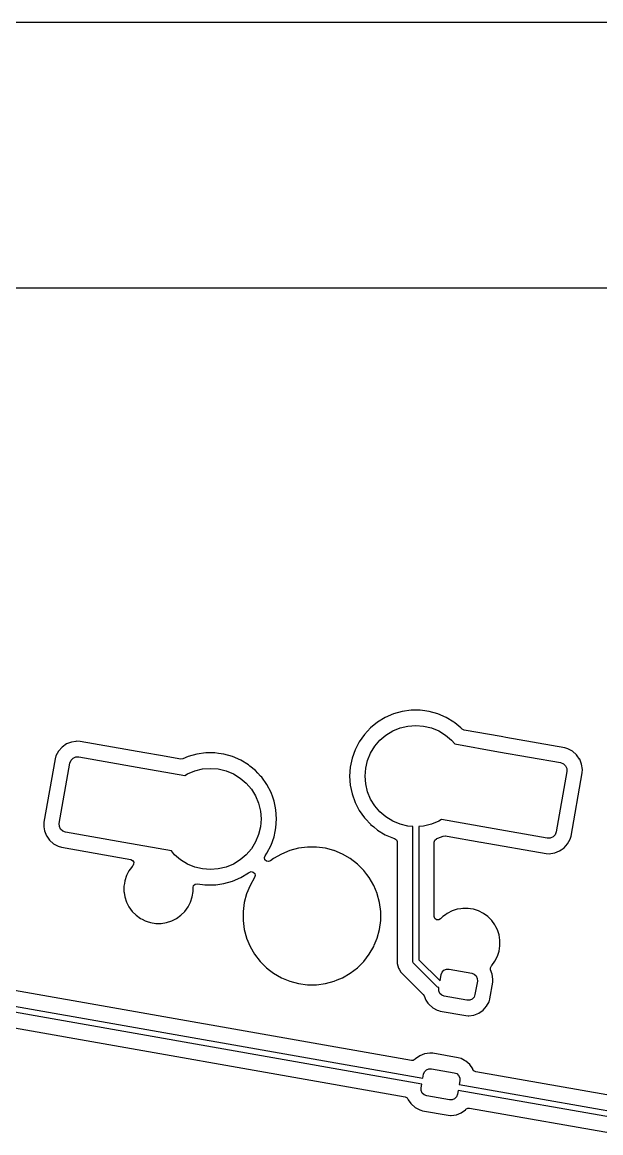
# Model space of a CAD drawing. Header units: millimetres. Extents: x 46 to 4458, y 59 to 1499.
# Drawn here: x 1794.66 to 1813.52, y 908.48 to 944.7 of the extents above; entities that cross this region are included whole.
import ezdxf

# ---------------------------------------------------------------- set-up
doc = ezdxf.new("R2010")
doc.units = ezdxf.units.MM
doc.layers.add('BLACK', color=7, linetype='Continuous')

msp = doc.modelspace()

# ---------------------------------------------------------------- linework, layer by layer
msp.add_lwpolyline([(1739.51188, 833.25441), (1638.06271, 833.5564), (1638.38771, 944.69762), (2107.13583, 944.69762), (2107.13583, 832.69492), (1950.85196, 832.69492)])
at = {"layer": 'BLACK', "linetype": 'Continuous'}
for p, q in [((1646.63262, 936.02944), (1832.63461, 936.02944)), ((1807.05115, 922.22186), (1806.76787, 922.14249)), ((1807.05116, 922.22186), (1807.05115, 922.22186)), ((1807.34262, 922.26192), (1807.05116, 922.22186)), ((1807.63681, 922.26192), (1807.34262, 922.26192)), ((1807.34262, 922.26192), (1807.34262, 922.26192)), ((1807.70699, 922.25227), (1807.63681, 922.26192)), ((1807.63681, 922.26192), (1807.63681, 922.26192)), ((1807.92827, 922.22186), (1807.70699, 922.25227)), ((1807.92828, 922.22186), (1807.92827, 922.22186)), ((1807.92827, 922.22186), (1807.92827, 922.22186)), ((1808.21156, 922.14249), (1807.92828, 922.22186)), ((1806.24667, 921.87242), (1806.01846, 921.68676)), ((1806.49803, 922.02528), (1806.24667, 921.87242)), ((1806.49804, 922.02528), (1806.49803, 922.02528)), ((1806.76787, 922.14249), (1806.49804, 922.02528)), ((1808.48139, 922.02528), (1808.21156, 922.14249)), ((1808.4814, 922.02528), (1808.48139, 922.02528)), ((1808.73276, 921.87242), (1808.4814, 922.02528)), ((1808.7676, 921.84408), (1808.73276, 921.87242)), ((1808.73276, 921.87242), (1808.73276, 921.87242)), ((1808.73276, 921.87242), (1808.73276, 921.87242)), ((1808.96097, 921.68676), (1808.7676, 921.84408)), ((1805.81765, 921.47174), (1805.648, 921.2314)), ((1806.01846, 921.68676), (1805.81765, 921.47174)), ((1806.51987, 921.4463), (1806.74063, 921.58158)), ((1806.74063, 921.58158), (1806.97984, 921.68066)), ((1806.97984, 921.68066), (1807.2316, 921.74111)), ((1807.2316, 921.74111), (1807.48972, 921.76142)), ((1807.48972, 921.76142), (1807.74783, 921.74111)), ((1807.74783, 921.74111), (1807.99959, 921.68066)), ((1807.99959, 921.68066), (1808.2388, 921.58158)), ((1808.2388, 921.58158), (1808.45956, 921.4463)), ((1808.96098, 921.68675), (1808.96097, 921.68676)), ((1808.96097, 921.68676), (1808.96097, 921.68676)), ((1808.99671, 921.64849), (1808.96098, 921.68675)), ((1809.00319, 921.64205), (1808.99671, 921.64849)), ((1809.0658, 921.61102), (1809.00319, 921.64205)), ((1810.27515, 921.39778), (1809.0658, 921.61102)), ((1796.10466, 921.15701), (1795.96095, 921.05638)), ((1796.2677, 921.22178), (1796.10466, 921.15701)), ((1796.40658, 921.24213), (1796.2677, 921.22178)), ((1796.4413, 921.24721), (1796.40658, 921.24213)), ((1796.54434, 921.2397), (1796.4413, 921.24721)), ((1796.4413, 921.24721), (1796.4413, 921.24721)), ((1798.66113, 920.86646), (1796.54434, 921.2397)), ((1805.64799, 921.2314), (1805.51264, 920.97018)), ((1805.648, 921.2314), (1805.64799, 921.2314)), ((1806.15484, 921.08127), (1806.32299, 921.27815)), ((1806.32299, 921.27815), (1806.51987, 921.4463)), ((1808.45956, 921.4463), (1808.65644, 921.27815)), ((1808.65644, 921.27815), (1808.76018, 921.15669)), ((1808.76018, 921.15669), (1810.19341, 920.90397)), ((1810.3286, 921.38835), (1810.27515, 921.39778)), ((1810.43045, 921.37039), (1810.3286, 921.38835)), ((1812.34842, 921.0322), (1810.43045, 921.37039)), ((1810.43045, 921.37039), (1810.43045, 921.37039)), ((1795.76105, 920.77089), (1795.73286, 920.67151)), ((1795.84431, 920.92532), (1795.76105, 920.7709)), ((1795.76105, 920.7709), (1795.76105, 920.77089)), ((1795.96095, 921.05638), (1795.84431, 920.92532)), ((1798.6617, 920.86636), (1798.66113, 920.86646)), ((1798.66113, 920.86646), (1798.66113, 920.86646)), ((1798.66171, 920.86636), (1798.6617, 920.86636)), ((1799.17337, 920.77614), (1798.66171, 920.86636)), ((1799.82976, 920.6604), (1799.17337, 920.77614)), ((1800.35656, 920.82311), (1800.07327, 920.74374)), ((1800.35657, 920.82311), (1800.35656, 920.82311)), ((1800.64802, 920.86317), (1800.35657, 920.82311)), ((1800.94222, 920.86317), (1800.64802, 920.86317)), ((1800.64802, 920.86317), (1800.64802, 920.86317)), ((1801.05484, 920.84769), (1800.94222, 920.86317)), ((1800.94222, 920.86317), (1800.94222, 920.86317)), ((1801.23368, 920.82311), (1801.05484, 920.84769)), ((1801.51697, 920.74374), (1801.23368, 920.82311)), ((1801.23368, 920.82311), (1801.23368, 920.82311)), ((1801.23368, 920.82311), (1801.23368, 920.82311)), ((1805.51264, 920.97018), (1805.41412, 920.69298)), ((1805.92047, 920.6213), (1806.01955, 920.8605)), ((1806.01955, 920.8605), (1806.15484, 921.08127)), ((1810.19341, 920.90397), (1810.19342, 920.90397)), ((1810.19342, 920.90397), (1812.21227, 920.54799)), ((1812.34844, 921.0322), (1812.34842, 921.0322)), ((1812.44783, 921.00401), (1812.34844, 921.0322)), ((1812.60226, 920.92075), (1812.44783, 921.00401)), ((1812.60226, 920.92074), (1812.60226, 920.92075)), ((1812.60226, 920.92075), (1812.60226, 920.92075)), ((1812.73332, 920.80411), (1812.60226, 920.92074)), ((1812.60226, 920.92074), (1812.60226, 920.92074)), ((1812.75658, 920.7709), (1812.73332, 920.80411)), ((1812.73332, 920.80411), (1812.73332, 920.80411)), ((1812.83395, 920.6604), (1812.75658, 920.7709)), ((1795.73286, 920.67149), (1795.36819, 918.60338)), ((1795.73286, 920.67151), (1795.73286, 920.67149)), ((1795.86977, 918.56572), (1796.21707, 920.53533)), ((1796.21707, 920.53533), (1796.25242, 920.62625)), ((1796.25242, 920.62625), (1796.31988, 920.69671)), ((1796.31988, 920.69671), (1796.40916, 920.736)), ((1796.40916, 920.736), (1796.50668, 920.73812)), ((1796.50668, 920.73812), (1798.40244, 920.40385)), ((1798.40244, 920.40385), (1798.40244, 920.40385)), ((1798.40244, 920.40385), (1799.95886, 920.12941)), ((1799.83137, 920.66012), (1799.82976, 920.6604)), ((1799.9007, 920.66878), (1799.83137, 920.66012)), ((1800.07327, 920.74374), (1799.9007, 920.66878)), ((1801.7868, 920.62654), (1801.51697, 920.74374)), ((1801.7868, 920.62653), (1801.7868, 920.62654)), ((1802.03817, 920.47368), (1801.7868, 920.62653)), ((1802.03817, 920.47367), (1802.03817, 920.47368)), ((1802.08249, 920.43761), (1802.03817, 920.47367)), ((1802.03817, 920.47367), (1802.03817, 920.47367)), ((1802.26638, 920.28801), (1802.08249, 920.43761)), ((1805.35427, 920.40493), (1805.33419, 920.11142)), ((1805.41412, 920.69296), (1805.35427, 920.40493)), ((1805.35427, 920.40493), (1805.35427, 920.40493)), ((1805.41412, 920.69298), (1805.41412, 920.69296)), ((1805.86003, 920.36954), (1805.92047, 920.6213)), ((1812.21227, 920.54799), (1812.30318, 920.51263)), ((1812.30318, 920.51263), (1812.37365, 920.44518)), ((1812.37365, 920.44518), (1812.41293, 920.3559)), ((1812.83546, 920.6566), (1812.83395, 920.6604)), ((1812.89872, 920.49736), (1812.83546, 920.6566)), ((1812.89872, 920.49735), (1812.89872, 920.49736)), ((1812.92415, 920.32376), (1812.89872, 920.49735)), ((1812.89872, 920.49735), (1812.89872, 920.49735)), ((1799.95886, 920.12941), (1800.04604, 920.18283)), ((1800.04604, 920.18283), (1800.28524, 920.28192)), ((1800.28524, 920.28192), (1800.537, 920.34236)), ((1800.537, 920.34236), (1800.79512, 920.36267)), ((1800.79512, 920.36267), (1801.05324, 920.34236)), ((1801.05324, 920.34236), (1801.305, 920.28192)), ((1801.305, 920.28192), (1801.5442, 920.18283)), ((1801.5442, 920.18283), (1801.76497, 920.04755)), ((1801.76497, 920.04755), (1801.96185, 919.8794)), ((1802.34404, 920.20486), (1802.26638, 920.28801)), ((1802.26638, 920.28801), (1802.26638, 920.28801)), ((1802.26638, 920.28801), (1802.26638, 920.28801)), ((1802.4313, 920.11142), (1802.34404, 920.20486)), ((1802.46719, 920.073), (1802.4313, 920.11142)), ((1802.63684, 919.83266), (1802.46719, 920.073)), ((1805.33419, 920.11142), (1805.35427, 919.81791)), ((1805.83972, 920.11142), (1805.86003, 920.36954)), ((1805.86003, 919.8533), (1805.83972, 920.11142)), ((1812.41506, 920.25837), (1812.06777, 918.28876)), ((1812.41293, 920.3559), (1812.41506, 920.25837)), ((1812.55198, 918.1526), (1812.91664, 920.22071)), ((1812.91664, 920.22071), (1812.92415, 920.32376)), ((1801.96185, 919.8794), (1802.13, 919.68252)), ((1802.13, 919.68252), (1802.26528, 919.46176)), ((1802.63684, 919.83265), (1802.63684, 919.83266)), ((1802.77219, 919.57144), (1802.63684, 919.83265)), ((1802.63684, 919.83265), (1802.63684, 919.83265)), ((1805.35427, 919.81791), (1805.35427, 919.81791)), ((1805.35427, 919.81791), (1805.41412, 919.52988)), ((1805.92047, 919.60154), (1805.86003, 919.8533)), ((1802.26528, 919.46176), (1802.36436, 919.22255)), ((1802.82553, 919.42137), (1802.77219, 919.57144)), ((1802.87071, 919.29423), (1802.82553, 919.42137)), ((1805.41412, 919.52988), (1805.41412, 919.52986)), ((1805.41412, 919.52986), (1805.51264, 919.25266)), ((1806.01955, 919.36234), (1805.92047, 919.60154)), ((1806.15484, 919.14157), (1806.01955, 919.36234)), ((1802.36436, 919.22255), (1802.42481, 918.97079)), ((1802.42481, 918.97079), (1802.44512, 918.71267)), ((1802.87072, 919.29422), (1802.87071, 919.29423)), ((1802.90508, 919.12884), (1802.87072, 919.29422)), ((1802.93057, 919.00618), (1802.90508, 919.12884)), ((1802.95065, 918.71267), (1802.93057, 919.00618)), ((1805.51264, 919.25266), (1805.64799, 918.99144)), ((1805.64799, 918.99144), (1805.648, 918.99144)), ((1805.648, 918.99144), (1805.81765, 918.7511)), ((1806.32299, 918.94469), (1806.15484, 919.14157)), ((1806.51987, 918.77654), (1806.32299, 918.94469)), ((1795.36819, 918.60337), (1795.36096, 918.50403)), ((1795.36819, 918.60338), (1795.36819, 918.60337)), ((1802.44512, 918.71267), (1802.42481, 918.45456)), ((1802.93057, 918.41916), (1802.95065, 918.71267)), ((1805.81765, 918.7511), (1805.84923, 918.71728)), ((1805.84923, 918.71728), (1806.01302, 918.5419)), ((1806.74063, 918.64126), (1806.51987, 918.77654)), ((1806.97984, 918.54218), (1806.74063, 918.64126)), ((1808.2388, 918.64126), (1807.99959, 918.54218)), ((1808.32598, 918.69468), (1808.2388, 918.64126)), ((1809.85778, 918.42458), (1808.32598, 918.69468)), ((1795.36096, 918.50403), (1795.36069, 918.50033)), ((1795.36069, 918.50033), (1795.36758, 918.45327)), ((1795.36758, 918.45327), (1795.38611, 918.32674)), ((1795.38611, 918.32674), (1795.45087, 918.16375)), ((1795.8719, 918.4682), (1795.86977, 918.56572)), ((1795.91119, 918.37891), (1795.8719, 918.4682)), ((1795.98165, 918.31146), (1795.91119, 918.37891)), ((1796.07256, 918.2761), (1795.98165, 918.31146)), ((1797.96832, 917.94183), (1796.07256, 918.2761)), ((1802.42481, 918.45456), (1802.36436, 918.2028)), ((1802.87072, 918.13113), (1802.90657, 918.3037)), ((1802.90657, 918.3037), (1802.93057, 918.41916)), ((1806.01302, 918.5419), (1806.01846, 918.53608)), ((1806.01846, 918.53608), (1806.12027, 918.45325)), ((1806.12027, 918.45325), (1806.24667, 918.35042)), ((1806.24667, 918.35042), (1806.24667, 918.35042)), ((1806.24667, 918.35042), (1806.24667, 918.35042)), ((1806.24667, 918.35042), (1806.49803, 918.19756)), ((1807.2316, 918.48173), (1806.97984, 918.54218)), ((1807.39024, 918.46925), (1807.2316, 918.48173)), ((1807.39164, 914.05937), (1807.39024, 918.46925)), ((1807.74783, 918.48173), (1807.58832, 918.46918)), ((1807.58832, 918.46918), (1807.5897, 914.11775)), ((1807.99959, 918.54218), (1807.74783, 918.48173)), ((1811.77815, 918.08597), (1809.85778, 918.42458)), ((1809.85778, 918.42458), (1809.85778, 918.42458)), ((1812.06777, 918.28876), (1812.03241, 918.19785)), ((1795.45087, 918.16375), (1795.45089, 918.16369)), ((1795.45089, 918.16369), (1795.45865, 918.15261)), ((1795.45865, 918.15261), (1795.55151, 918.01998)), ((1795.55151, 918.01998), (1795.55152, 918.01998)), ((1795.55152, 918.01998), (1795.68257, 917.90335)), ((1795.68257, 917.90335), (1795.68257, 917.90335)), ((1795.68257, 917.90335), (1795.68257, 917.90335)), ((1795.68257, 917.90335), (1795.68258, 917.90335)), ((1795.68258, 917.90335), (1795.837, 917.82008)), ((1799.52466, 917.66741), (1797.96832, 917.94183)), ((1797.96832, 917.94183), (1797.96832, 917.94183)), ((1802.26528, 917.96359), (1802.13, 917.74283)), ((1802.36436, 918.2028), (1802.26528, 917.96359)), ((1802.63684, 917.5927), (1802.77219, 917.85391)), ((1802.77219, 917.85391), (1802.87071, 918.13112)), ((1802.87071, 918.13112), (1802.87072, 918.13113)), ((1802.87071, 918.13112), (1802.87071, 918.13112)), ((1806.49803, 918.19756), (1806.49804, 918.19756)), ((1806.49804, 918.19756), (1806.76787, 918.08035)), ((1806.76787, 918.08035), (1806.79867, 918.07172)), ((1806.79867, 918.07172), (1806.85791, 918.03468)), ((1806.85791, 918.03468), (1806.88772, 917.97149)), ((1806.88772, 917.97149), (1806.88922, 917.95232)), ((1806.88922, 917.95232), (1806.88922, 914.16555)), ((1808.09022, 917.95232), (1808.1099, 918.01936)), ((1808.09022, 915.53981), (1808.09022, 917.95232)), ((1808.1099, 918.01936), (1808.1627, 918.06512)), ((1808.1627, 918.06512), (1808.18076, 918.07172)), ((1808.18076, 918.07172), (1808.21156, 918.08035)), ((1808.21156, 918.08035), (1808.38414, 918.15532)), ((1808.38414, 918.15532), (1808.45347, 918.16397)), ((1808.45347, 918.16397), (1808.45507, 918.1637)), ((1808.45507, 918.1637), (1808.51801, 918.1526)), ((1808.51801, 918.1526), (1809.61684, 917.95885)), ((1809.61684, 917.95885), (1809.61685, 917.95884)), ((1809.61685, 917.95884), (1809.62313, 917.95774)), ((1809.62313, 917.95774), (1809.62314, 917.95774)), ((1809.62314, 917.95774), (1811.74049, 917.58439)), ((1811.87567, 918.0881), (1811.77815, 918.08597)), ((1811.96496, 918.12738), (1811.87567, 918.0881)), ((1812.03241, 918.19785), (1811.96496, 918.12738)), ((1812.32389, 917.76771), (1812.44052, 917.89877)), ((1812.44052, 917.89877), (1812.52379, 918.0532)), ((1812.52379, 918.0532), (1812.55198, 918.1526)), ((1795.837, 917.82008), (1795.9364, 917.79189)), ((1795.9364, 917.79189), (1797.82797, 917.45836)), ((1799.62839, 917.54595), (1799.52466, 917.66741)), ((1799.82527, 917.3778), (1799.62839, 917.54595)), ((1801.96185, 917.54595), (1801.76497, 917.3778)), ((1802.13, 917.74283), (1801.96185, 917.54595)), ((1802.55901, 917.45014), (1802.58148, 917.51427)), ((1802.58148, 917.51427), (1802.63684, 917.5927)), ((1803.11136, 917.56692), (1802.85658, 917.41982)), ((1803.11138, 917.56693), (1803.11136, 917.56692)), ((1803.38318, 917.67951), (1803.11138, 917.56693)), ((1803.66737, 917.75566), (1803.38318, 917.67951)), ((1803.95905, 917.79406), (1803.66737, 917.75566)), ((1803.95906, 917.79406), (1803.95905, 917.79406)), ((1803.95907, 917.79406), (1803.95906, 917.79406)), ((1804.25328, 917.79406), (1803.95907, 917.79406)), ((1804.25329, 917.79406), (1804.25328, 917.79406)), ((1804.25328, 917.79406), (1804.25328, 917.79406)), ((1804.54497, 917.75566), (1804.25329, 917.79406)), ((1804.8156, 917.68315), (1804.54497, 917.75566)), ((1804.54497, 917.75566), (1804.54497, 917.75566)), ((1804.54497, 917.75566), (1804.54497, 917.75566)), ((1804.82917, 917.67951), (1804.8156, 917.68315)), ((1805.10097, 917.56693), (1804.82917, 917.67951)), ((1805.10098, 917.56692), (1805.10097, 917.56693)), ((1805.35576, 917.41982), (1805.10098, 917.56692)), ((1811.74049, 917.58439), (1811.84354, 917.57688)), ((1811.84354, 917.57688), (1812.01713, 917.60231)), ((1812.01713, 917.60231), (1812.02313, 917.60469)), ((1812.02313, 917.60469), (1812.18018, 917.66708)), ((1812.18018, 917.66708), (1812.2301, 917.70204)), ((1812.2301, 917.70204), (1812.32389, 917.76771)), ((1797.82797, 917.45836), (1797.82798, 917.45836)), ((1797.82798, 917.45836), (1797.83426, 917.45725)), ((1797.83426, 917.45725), (1797.83426, 917.45725)), ((1797.83426, 917.45725), (1798.19717, 917.39326)), ((1798.21915, 917.12961), (1798.14073, 917.02169)), ((1798.19717, 917.39326), (1798.25977, 917.36223)), ((1798.24487, 917.16501), (1798.21915, 917.12961)), ((1798.26332, 917.18346), (1798.24487, 917.16501)), ((1798.24487, 917.16501), (1798.24487, 917.16501)), ((1798.24487, 917.16501), (1798.24487, 917.16501)), ((1798.25977, 917.36223), (1798.29566, 917.30229)), ((1798.29345, 917.23245), (1798.26332, 917.18346)), ((1798.29566, 917.30229), (1798.29345, 917.23245)), ((1800.04604, 917.24251), (1799.82527, 917.3778)), ((1800.28524, 917.14343), (1800.04604, 917.24251)), ((1800.537, 917.08299), (1800.28524, 917.14343)), ((1801.305, 917.14343), (1801.05324, 917.08299)), ((1801.5442, 917.24251), (1801.305, 917.14343)), ((1801.76497, 917.3778), (1801.5442, 917.24251)), ((1802.57467, 917.38205), (1802.55901, 917.45014)), ((1802.62466, 917.33324), (1802.57467, 917.38205)), ((1802.69311, 917.3192), (1802.62466, 917.33324)), ((1802.75828, 917.34439), (1802.69311, 917.3192)), ((1802.85657, 917.41982), (1802.75828, 917.34439)), ((1802.85658, 917.41982), (1802.85657, 917.41982)), ((1805.35577, 917.41982), (1805.35576, 917.41982)), ((1805.35576, 917.41982), (1805.35576, 917.41982)), ((1805.35577, 917.41981), (1805.35577, 917.41982)), ((1805.35578, 917.41981), (1805.35577, 917.41981)), ((1805.58918, 917.24071), (1805.35578, 917.41981)), ((1805.58919, 917.24071), (1805.58918, 917.24071)), ((1805.79722, 917.03268), (1805.58919, 917.24071)), ((1798.0603, 916.86384), (1798.00556, 916.69535)), ((1798.06031, 916.86384), (1798.0603, 916.86384)), ((1798.14073, 917.02169), (1798.06031, 916.86384)), ((1800.79512, 917.06267), (1800.537, 917.08299)), ((1801.05324, 917.08299), (1800.79512, 917.06267)), ((1801.51696, 916.68161), (1801.7868, 916.79881)), ((1801.7868, 916.79881), (1802.03817, 916.95167)), ((1802.03817, 916.95167), (1802.05576, 916.96599)), ((1802.05576, 916.96599), (1802.12018, 916.99302)), ((1802.23602, 916.79927), (1802.08891, 916.54447)), ((1802.12018, 916.99302), (1802.189, 916.98094)), ((1802.189, 916.98094), (1802.24036, 916.93357)), ((1802.23713, 916.80093), (1802.23602, 916.79927)), ((1802.23731, 916.80151), (1802.23713, 916.80093)), ((1802.23805, 916.80278), (1802.23731, 916.80151)), ((1802.25795, 916.86595), (1802.23777, 916.80293)), ((1802.23777, 916.80293), (1802.23805, 916.80278)), ((1802.24036, 916.93357), (1802.25795, 916.86595)), ((1805.79722, 917.03267), (1805.79722, 917.03268)), ((1805.89957, 916.8993), (1805.79722, 917.03267)), ((1805.97633, 916.79926), (1805.89957, 916.8993)), ((1805.97633, 916.79925), (1805.97633, 916.79926)), ((1806.12343, 916.54447), (1805.97633, 916.79925)), ((1797.99081, 916.60223), (1797.97785, 916.52037)), ((1797.97785, 916.52037), (1797.97785, 916.34322)), ((1798.00556, 916.69535), (1797.99081, 916.60223)), ((1800.22885, 916.47758), (1800.24853, 916.54462)), ((1800.22885, 916.34322), (1800.22885, 916.47758)), ((1800.24853, 916.54462), (1800.30134, 916.59037)), ((1800.30134, 916.59037), (1800.36973, 916.60042)), ((1800.36973, 916.60042), (1800.6114, 916.56721)), ((1800.6114, 916.56721), (1800.64802, 916.56217)), ((1800.64802, 916.56217), (1800.64802, 916.56217)), ((1800.64802, 916.56217), (1800.94222, 916.56217)), ((1800.94222, 916.56217), (1800.97364, 916.56649)), ((1800.97364, 916.56649), (1801.23368, 916.60223)), ((1801.23368, 916.60223), (1801.51696, 916.68161)), ((1802.08891, 916.54446), (1801.97632, 916.27266)), ((1802.08891, 916.54447), (1802.08891, 916.54446)), ((1806.12344, 916.54446), (1806.12343, 916.54447)), ((1806.23225, 916.28176), (1806.12344, 916.54446)), ((1797.97785, 916.34322), (1797.982, 916.31704)), ((1797.982, 916.31704), (1798.00556, 916.16824)), ((1798.00556, 916.16824), (1798.0603, 915.99976)), ((1800.14639, 915.99975), (1800.20113, 916.16824)), ((1800.20113, 916.16824), (1800.22885, 916.34322)), ((1801.97632, 916.27266), (1801.90017, 915.98846)), ((1806.23602, 916.27265), (1806.23225, 916.28176)), ((1806.31217, 915.98846), (1806.23602, 916.27265)), ((1798.0603, 915.99976), (1798.06031, 915.99975)), ((1798.06031, 915.99975), (1798.12792, 915.86706)), ((1798.12792, 915.86706), (1798.14073, 915.84191)), ((1798.14073, 915.84191), (1798.24487, 915.69858)), ((1798.24487, 915.69858), (1798.37013, 915.57331)), ((1799.83656, 915.57331), (1799.96183, 915.69858)), ((1799.96183, 915.69858), (1800.06596, 915.84191)), ((1800.06596, 915.84191), (1800.14639, 915.99975)), ((1801.90017, 915.98846), (1801.86177, 915.69678)), ((1801.86177, 915.69678), (1801.86177, 915.69676)), ((1801.86177, 915.69676), (1801.86177, 915.40256)), ((1806.35057, 915.69677), (1806.31217, 915.98846)), ((1806.35057, 915.40256), (1806.35057, 915.69677)), ((1808.67695, 915.71057), (1808.5191, 915.63014)), ((1808.84544, 915.76532), (1808.67695, 915.71057)), ((1808.67695, 915.71057), (1808.67695, 915.71057)), ((1808.96427, 915.78414), (1808.84544, 915.76532)), ((1809.02042, 915.79303), (1808.96427, 915.78414)), ((1809.19757, 915.79303), (1809.02042, 915.79303)), ((1809.27228, 915.7812), (1809.19757, 915.79303)), ((1809.37255, 915.76532), (1809.27228, 915.7812)), ((1809.54103, 915.71057), (1809.37255, 915.76532)), ((1809.54104, 915.71057), (1809.54103, 915.71057)), ((1809.69888, 915.63014), (1809.54104, 915.71057)), ((1798.37013, 915.57331), (1798.51346, 915.46918)), ((1798.51346, 915.46918), (1798.56687, 915.44197)), ((1798.56687, 915.44197), (1798.67131, 915.38875)), ((1798.67131, 915.38875), (1798.67131, 915.38875)), ((1798.67131, 915.38875), (1798.73614, 915.36769)), ((1798.73614, 915.36769), (1798.83979, 915.33401)), ((1798.83979, 915.33401), (1799.01477, 915.3063)), ((1799.19193, 915.3063), (1799.3669, 915.33401)), ((1799.3669, 915.33401), (1799.53539, 915.38875)), ((1799.53539, 915.38875), (1799.69324, 915.46918)), ((1799.69324, 915.46918), (1799.83656, 915.57331)), ((1801.86177, 915.40256), (1801.86177, 915.40255)), ((1801.86177, 915.40255), (1801.90013, 915.11116)), ((1806.31217, 915.11086), (1806.35057, 915.40256)), ((1808.09053, 915.53096), (1808.09022, 915.53981)), ((1808.11495, 915.4655), (1808.09053, 915.53096)), ((1808.17088, 915.42363), (1808.11495, 915.4655)), ((1808.24057, 915.41864), (1808.17088, 915.42363)), ((1808.3019, 915.45213), (1808.24057, 915.41864)), ((1808.37578, 915.52601), (1808.3019, 915.45213)), ((1808.45932, 915.58671), (1808.37578, 915.52601)), ((1808.37578, 915.52601), (1808.37578, 915.52601)), ((1808.37578, 915.52601), (1808.37578, 915.52601)), ((1808.5191, 915.63014), (1808.45932, 915.58671)), ((1809.84221, 915.52601), (1809.69888, 915.63014)), ((1809.96748, 915.40074), (1809.84221, 915.52601)), ((1810.07161, 915.25742), (1809.96748, 915.40074)), ((1799.01477, 915.3063), (1799.01477, 915.3063)), ((1799.01477, 915.3063), (1799.19193, 915.3063)), ((1799.19193, 915.3063), (1799.19193, 915.3063)), ((1801.90013, 915.11116), (1801.90017, 915.11086)), ((1801.90017, 915.11086), (1801.97353, 914.83709)), ((1806.23602, 914.82668), (1806.31217, 915.11086)), ((1810.10289, 915.19603), (1810.07161, 915.25742)), ((1810.10477, 915.19233), (1810.10289, 915.19603)), ((1810.15204, 915.09957), (1810.10477, 915.19233)), ((1810.20678, 914.93108), (1810.15204, 915.09957)), ((1810.15204, 915.09957), (1810.15204, 915.09957)), ((1801.97353, 914.83709), (1801.97632, 914.82667)), ((1801.97632, 914.82667), (1802.08891, 914.55487)), ((1806.12343, 914.55486), (1806.13831, 914.59077)), ((1806.13831, 914.59077), (1806.23602, 914.82667)), ((1806.23602, 914.82667), (1806.23602, 914.82668)), ((1806.23602, 914.82667), (1806.23602, 914.82667)), ((1810.23449, 914.75611), (1810.20678, 914.93108)), ((1810.23449, 914.57895), (1810.23449, 914.75611)), ((1802.08891, 914.55487), (1802.08891, 914.55485)), ((1802.08891, 914.55485), (1802.23601, 914.30007)), ((1802.23601, 914.30007), (1802.23602, 914.30006)), ((1802.23602, 914.30006), (1802.41512, 914.06665)), ((1805.79722, 914.06665), (1805.97633, 914.30007)), ((1805.97633, 914.30007), (1806.12343, 914.55486)), ((1810.07161, 914.07764), (1810.15204, 914.23549)), ((1810.15204, 914.23549), (1810.20678, 914.40397)), ((1810.20678, 914.40397), (1810.23449, 914.57895)), ((1802.41512, 914.06665), (1802.41513, 914.06665)), ((1802.41513, 914.06665), (1802.62315, 913.85862)), ((1805.58918, 913.85861), (1805.79722, 914.06665)), ((1806.88922, 914.16555), (1806.88921, 914.16554)), ((1806.88921, 914.16554), (1806.88921, 913.99983)), ((1806.88921, 913.99983), (1806.88921, 913.99983)), ((1806.88921, 913.99983), (1806.93014, 913.84709)), ((1807.40657, 914.02333), (1807.39164, 914.05937)), ((1807.419, 914.00817), (1807.40657, 914.02333)), ((1808.20455, 913.22535), (1807.419, 914.00817)), ((1807.5897, 914.11775), (1808.28128, 913.42857)), ((1809.92275, 913.85971), (1809.95493, 913.92173)), ((1809.95493, 913.92173), (1809.95676, 913.9236)), ((1809.95676, 913.9236), (1809.96747, 913.93431)), ((1809.96747, 913.93431), (1809.96748, 913.93432)), ((1809.96747, 913.93431), (1809.96747, 913.93431)), ((1809.96748, 913.93432), (1810.07161, 914.07764)), ((1807.35177, 910.83494), (1790.68883, 913.77307)), ((1802.62315, 913.85862), (1802.62316, 913.85861)), ((1802.62316, 913.85861), (1802.71898, 913.78509)), ((1802.71898, 913.78509), (1802.85657, 913.67951)), ((1802.85657, 913.67951), (1802.85658, 913.6795)), ((1802.85658, 913.6795), (1803.11136, 913.53241)), ((1803.11136, 913.53241), (1803.11138, 913.5324)), ((1803.11138, 913.5324), (1803.38318, 913.41982)), ((1804.93078, 913.46191), (1805.10097, 913.5324)), ((1805.10097, 913.5324), (1805.35577, 913.67951)), ((1805.10097, 913.5324), (1805.10097, 913.5324)), ((1805.10097, 913.5324), (1805.10097, 913.5324)), ((1805.35577, 913.67951), (1805.58918, 913.85861)), ((1806.93014, 913.84709), (1806.93014, 913.84709)), ((1806.93014, 913.84709), (1806.95163, 913.80988)), ((1806.95163, 913.80988), (1806.95163, 913.80988)), ((1806.95163, 913.80988), (1807.00919, 913.71017)), ((1807.00919, 913.71017), (1807.0092, 913.71017)), ((1807.0092, 913.71017), (1807.12806, 913.5913)), ((1807.12806, 913.5913), (1807.12807, 913.59129)), ((1807.12807, 913.59129), (1807.7367, 912.98266)), ((1808.28128, 913.42857), (1808.31755, 913.63427)), ((1808.31755, 913.63427), (1808.34936, 913.71609)), ((1808.34936, 913.71609), (1808.41007, 913.7795)), ((1808.41007, 913.7795), (1808.49043, 913.81486)), ((1808.49043, 913.81486), (1808.5782, 913.81678)), ((1808.5782, 913.81678), (1809.3168, 913.68654)), ((1809.3168, 913.68654), (1809.39863, 913.65472)), ((1809.39863, 913.65472), (1809.46204, 913.59401)), ((1809.46204, 913.59401), (1809.4974, 913.51366)), ((1809.4974, 913.51366), (1809.49931, 913.42589)), ((1809.9292, 913.79014), (1809.92275, 913.85971)), ((1809.98328, 913.65401), (1809.9292, 913.79014)), ((1810.00786, 913.4862), (1809.98328, 913.65401)), ((1807.68832, 910.06574), (1790.10942, 913.16492)), ((1790.14382, 913.35999), (1807.72272, 910.26081)), ((1803.38318, 913.41982), (1803.38318, 913.41982)), ((1803.38318, 913.41982), (1803.38318, 913.41981)), ((1803.38318, 913.41981), (1803.66737, 913.34366)), ((1803.66737, 913.34366), (1803.95907, 913.30526)), ((1803.95907, 913.30526), (1803.95907, 913.30526)), ((1803.95907, 913.30526), (1804.25327, 913.30526)), ((1804.25327, 913.30526), (1804.25328, 913.30526)), ((1804.25328, 913.30526), (1804.54497, 913.34366)), ((1804.54497, 913.34366), (1804.82916, 913.41981)), ((1804.82916, 913.41981), (1804.93078, 913.46191)), ((1808.24059, 913.21042), (1808.20455, 913.22535)), ((1808.2394, 913.1911), (1808.24277, 913.2102)), ((1808.24132, 913.10333), (1808.2394, 913.1911)), ((1808.24277, 913.2102), (1808.24059, 913.21042)), ((1809.49931, 913.42589), (1809.42117, 912.98272)), ((1809.90567, 912.8482), (1810.00061, 913.38659)), ((1810.00061, 913.38659), (1810.00786, 913.4862)), ((1807.7367, 912.98266), (1807.76426, 912.94076)), ((1807.76426, 912.94076), (1807.81805, 912.80537)), ((1807.81805, 912.80537), (1807.81805, 912.80537)), ((1807.81805, 912.80537), (1807.81805, 912.80537)), ((1807.81805, 912.80537), (1807.88854, 912.7047)), ((1808.27668, 913.02298), (1808.24132, 913.10333)), ((1808.34009, 912.96227), (1808.27668, 913.02298)), ((1808.42191, 912.93045), (1808.34009, 912.96227)), ((1809.16052, 912.80021), (1808.42191, 912.93045)), ((1809.24829, 912.80213), (1809.16052, 912.80021)), ((1809.32865, 912.83749), (1809.24829, 912.80213)), ((1809.38935, 912.9009), (1809.32865, 912.83749)), ((1809.42117, 912.98272), (1809.38935, 912.9009)), ((1809.87842, 912.75211), (1809.90188, 912.83484)), ((1809.90188, 912.83484), (1809.90567, 912.84819)), ((1809.90567, 912.84819), (1809.90567, 912.8482)), ((1809.90567, 912.84819), (1809.90567, 912.84819)), ((1790.48028, 912.59032), (1807.14322, 909.65219)), ((1807.88854, 912.7047), (1807.91533, 912.66644)), ((1807.91533, 912.66644), (1807.91533, 912.66644)), ((1807.91533, 912.66644), (1808.04202, 912.55369)), ((1808.04202, 912.55369), (1808.04202, 912.55369)), ((1808.04202, 912.55369), (1808.04202, 912.55369)), ((1808.04202, 912.55369), (1808.1913, 912.4732)), ((1808.1913, 912.4732), (1808.23333, 912.46128)), ((1808.23333, 912.46128), (1808.28738, 912.44595)), ((1808.28738, 912.44595), (1808.28739, 912.44595)), ((1808.28739, 912.44595), (1808.28739, 912.44595)), ((1808.28739, 912.44595), (1809.12122, 912.29892)), ((1809.54626, 912.37886), (1809.68518, 912.47614)), ((1809.68518, 912.47614), (1809.79793, 912.60283)), ((1809.79793, 912.60283), (1809.87842, 912.75211)), ((1809.12122, 912.29892), (1809.20089, 912.29312)), ((1809.20089, 912.29312), (1809.22084, 912.29167)), ((1809.22084, 912.29167), (1809.38864, 912.31625)), ((1809.22084, 912.29167), (1809.22084, 912.29167)), ((1809.22084, 912.29167), (1809.22084, 912.29167)), ((1809.38864, 912.31625), (1809.54626, 912.37886)), ((1807.61942, 910.98826), (1807.48049, 910.89099)), ((1807.77704, 911.05088), (1807.61942, 910.98826)), ((1807.94484, 911.07546), (1807.77704, 911.05088)), ((1807.77704, 911.05088), (1807.77704, 911.05088)), ((1808.04446, 911.0682), (1807.94484, 911.07546)), ((1808.87828, 910.92118), (1808.04446, 911.0682)), ((1807.40666, 910.83763), (1807.35177, 910.83494)), ((1807.46593, 910.87462), (1807.40666, 910.83763)), ((1807.48049, 910.89099), (1807.46593, 910.87462)), ((1808.8783, 910.92117), (1808.87828, 910.92118)), ((1808.97437, 910.89393), (1808.8783, 910.92117)), ((1808.97438, 910.89393), (1808.97437, 910.89393)), ((1808.97437, 910.89393), (1808.97437, 910.89393)), ((1809.08377, 910.83494), (1808.97438, 910.89393)), ((1809.12366, 910.81343), (1809.08377, 910.83494)), ((1809.25035, 910.70069), (1809.12366, 910.81343)), ((1809.34763, 910.56176), (1809.25035, 910.70069)), ((1809.25035, 910.70069), (1809.25035, 910.70069)), ((1807.72272, 910.26081), (1807.74451, 910.3844)), ((1807.74451, 910.3844), (1807.77633, 910.46622)), ((1807.77633, 910.46622), (1807.83703, 910.52964)), ((1807.83703, 910.52964), (1807.91739, 910.565)), ((1807.91739, 910.565), (1808.00516, 910.56691)), ((1808.00516, 910.56691), (1808.74377, 910.43667)), ((1808.74377, 910.43667), (1808.82559, 910.40486)), ((1808.82559, 910.40486), (1808.889, 910.34415)), ((1808.889, 910.34415), (1808.92436, 910.26379)), ((1808.92436, 910.26379), (1808.92628, 910.17602)), ((1809.34763, 910.56175), (1809.34763, 910.56176)), ((1809.35571, 910.54141), (1809.34763, 910.56175)), ((1809.34763, 910.56175), (1809.34763, 910.56175)), ((1809.38682, 910.4961), (1809.35571, 910.54141)), ((1809.44942, 910.46507), (1809.38682, 910.4961)), ((1826.11236, 907.52695), (1809.44942, 910.46507)), ((1807.66637, 909.94124), (1807.68832, 910.06574)), ((1807.66828, 909.85347), (1807.66637, 909.94124)), ((1808.92628, 910.17602), (1808.90449, 910.05246)), ((1808.90449, 910.05246), (1826.48339, 906.95329)), ((1807.14322, 909.65219), (1807.20582, 909.62116)), ((1807.20582, 909.62116), (1807.23693, 909.57586)), ((1807.23693, 909.57586), (1807.24501, 909.5555)), ((1807.24501, 909.5555), (1807.32911, 909.4354)), ((1807.70364, 909.77311), (1807.66828, 909.85347)), ((1807.76706, 909.7124), (1807.70364, 909.77311)), ((1807.84888, 909.68058), (1807.76706, 909.7124)), ((1808.58748, 909.55035), (1807.84888, 909.68058)), ((1808.67525, 909.55226), (1808.58748, 909.55035)), ((1808.75561, 909.58762), (1808.67525, 909.55226)), ((1808.81632, 909.65104), (1808.75561, 909.58762)), ((1808.84814, 909.73286), (1808.81632, 909.65104)), ((1808.87009, 909.85739), (1808.84814, 909.73286)), ((1826.44899, 906.75822), (1808.87009, 909.85739)), ((1807.32911, 909.4354), (1807.34229, 909.41658)), ((1807.34229, 909.41658), (1807.34229, 909.41657)), ((1807.34229, 909.41657), (1807.46898, 909.30383)), ((1807.46898, 909.30383), (1807.46898, 909.30383)), ((1807.46898, 909.30383), (1807.46898, 909.30382)), ((1807.46898, 909.30382), (1807.61826, 909.22333)), ((1807.61826, 909.22333), (1807.65462, 909.21302)), ((1807.65462, 909.21302), (1807.71434, 909.19609)), ((1807.71434, 909.19609), (1807.71435, 909.19608)), ((1807.71435, 909.19608), (1807.71436, 909.19608)), ((1807.71436, 909.19608), (1808.54818, 909.04906)), ((1808.97322, 909.129), (1809.11215, 909.22627)), ((1809.11215, 909.22627), (1809.12671, 909.24264)), ((1809.12671, 909.24264), (1809.18598, 909.27963)), ((1809.18598, 909.27963), (1809.24087, 909.28232)), ((1809.24087, 909.28232), (1825.90381, 906.34419)), ((1808.54818, 909.04906), (1808.62787, 909.04325)), ((1808.62787, 909.04325), (1808.6478, 909.0418)), ((1808.6478, 909.0418), (1808.81561, 909.06638)), ((1808.6478, 909.0418), (1808.6478, 909.0418)), ((1808.6478, 909.0418), (1808.6478, 909.0418)), ((1808.81561, 909.06638), (1808.97322, 909.129))]:
    msp.add_line(p, q, dxfattribs=at)

doc.saveas('drawing.dxf')
